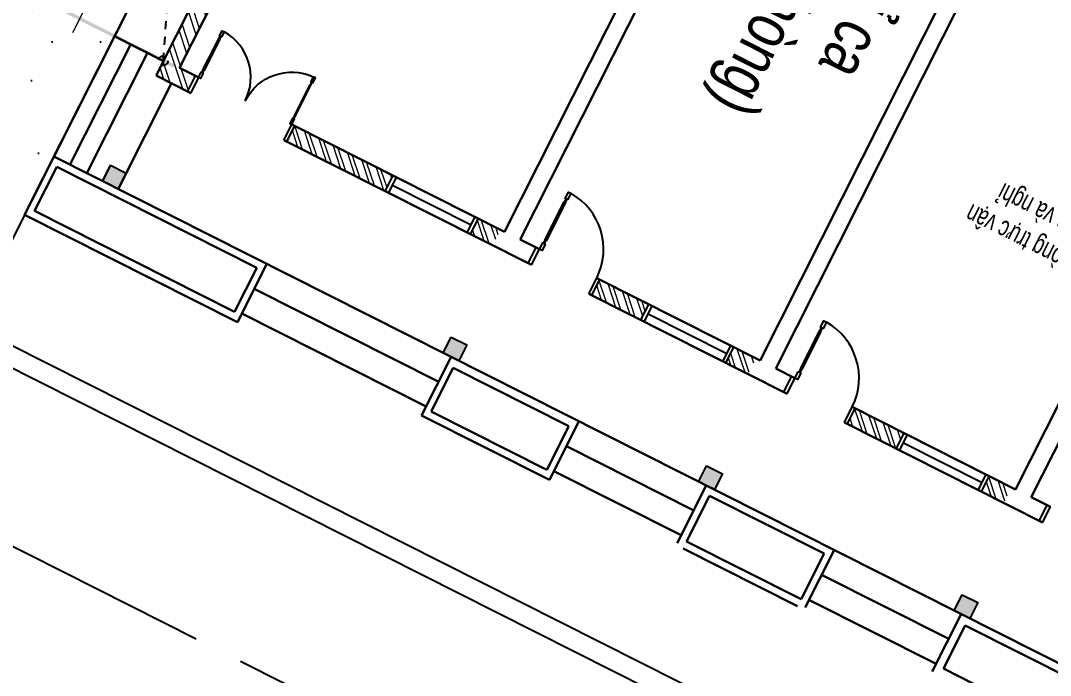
# Model space of a CAD drawing. Header units: metres. Extents: x 0 to 547597, y 0 to 1844684.
# Drawn here: x 543405.85 to 543418.8, y 1844559.36 to 1844567.6 of the extents above; entities that cross this region are included whole.
import ezdxf

# ---------------------------------------------------------------- set-up
doc = ezdxf.new("R2010")
doc.units = ezdxf.units.M
doc.linetypes.add('CENTER2', pattern=[1.125, 0.75, -0.125, 0.125, -0.125])
doc.linetypes.add('HIDDEN', pattern=[0.375, 0.25, -0.125])
for name, color, linetype in [('1', 7, 'Continuous'), ('5_Thep', 4, 'Continuous'), ('6_Tim', 6, 'CENTER2'), ('Co ban', 2, 'Continuous'), ('DUONGOTO', 3, 'Continuous'), ('PDF_2', 4, 'Continuous'), ('PDF_4', 5, 'Continuous'), ('PDF_6', 3, 'Continuous')]:
    doc.layers.add(name, color=color, linetype=linetype)
for name, color, linetype, lineweight in [('Dut', 2, 'HIDDEN', 25), ('HATCH', 8, 'Continuous', 5), ('Text2', 7, 'Continuous', 20), ('tuong', 7, 'Continuous', 30)]:
    doc.layers.add(name, color=color, linetype=linetype, lineweight=lineweight)
doc.styles.add('cuong DAC', font='hoatbif.shx', dxfattribs={"width": 0.7})
doc.styles.add('VNA', font='hoatbif.shx', dxfattribs={"width": 0.8})

# ---------------------------------------------------------------- blocks, each defined once
blk = doc.blocks.new('A$C466f05b6')
at = {"layer": 'PDF_2'}
for points in [[(226.4502905963454, 5442.603213086491), (184.887530829059, 5442.603213086491), (184.887530829059, 442.6032130864915), (226.4502905963454, 442.6032130864915)], [(4224.787780205719, 5442.603213086491), (4187.381296415115, 5442.603213086491), (4187.381296415115, 442.6032130864915), (4224.787780205719, 442.6032130864915)], [(8227.281545791775, 5442.603213086491), (8185.718786024489, 5442.603213086491), (8185.718786024489, 442.6032130864915), (8227.281545791775, 442.6032130864915)]]:
    blk.add_hatch(color=256, dxfattribs=at).paths.add_polyline_path(points)
at = {"layer": 'PDF_4'}
h = blk.add_hatch(color=256, dxfattribs=at)
h.paths.add_polyline_path([(1078.48686582502, 4964.631475763163), (1066.018037894741, 4985.412855646806), (1045.236658011097, 5002.037959553534), (1011.986450197408, 5014.506787483813), (933.0172066397499, 5039.444443344139), (866.5167910119053, 5060.225823227782), (837.4228591748979, 5068.538375181146), (812.4852033145726, 5072.694651157944), (808.3289273378905, 5068.538375181146), (787.5475474542473, 5060.225823227782), (775.0787195239682, 5039.444443344139), (770.9224435472861, 5014.506787483813), (783.3912714775652, 4989.569131623488), (804.1726513612084, 4977.100303693209), (916.3921027327888, 4939.693819902721), (982.8925183604006, 4914.756164042396), (1016.14272617409, 4906.443612088915), (1045.236658011097, 4906.443612088915), (1061.861761918059, 4914.756164042396), (1078.48686582502, 4939.693819902721)])
h.paths.add_polyline_path([(887.2981708955485, 5002.037959553534), (902.8842058081646, 4995.803545588627), (849.891687105177, 5014.506787483813)], flags=0)
h = blk.add_hatch(color=256, dxfattribs=at)
h.paths.add_polyline_path([(5002.011387853185, 4972.944027716527), (4964.604904062813, 4985.412855646806), (4923.042144295527, 4997.881683576852), (4894.779467653716, 5007.856745921075), (4931.354696248891, 4997.881683576852)])
h.paths.add_polyline_path([(5076.824355434394, 4948.006371856201), (5080.980631411076, 4972.944027716527), (5068.511803480797, 4997.881683576852), (5047.730423597153, 5010.350511507131), (4935.510972225806, 5047.756995297619), (4869.010556598194, 5068.538375181146), (4835.760348784272, 5081.007203111425), (4806.666416947264, 5081.007203111425), (4790.041313040303, 5068.538375181146), (4773.416209133342, 5047.756995297619), (4773.416209133342, 5022.819339437177), (4785.885037063621, 4997.881683576852), (4806.666416947264, 4985.412855646806), (4839.916624760954, 4972.944027716527), (4918.885868318845, 4948.006371856201), (4985.386283946456, 4927.224991972558), (5014.480215783464, 4914.756164042396), (5043.574147620471, 4914.756164042396), (5064.355527504114, 4927.224991972558)], flags=0)
for points in [[(1024.455278127687, 3933.875033535296), (1061.861761918059, 3946.343861465575), (1082.643141801702, 3958.812689395621), (1095.111969731981, 3983.750345255947), (1090.955693755299, 4008.688001116388), (1078.48686582502, 4029.469381000032), (1057.705485941377, 4037.781932953512), (1053.549209964694, 4041.938208930194), (1028.611554104369, 4037.781932953512), (999.5176222671289, 4029.469381000032), (933.0172066397499, 4008.688001116388), (854.047963081859, 3983.750345255947), (820.7977552681696, 3971.2815173259), (795.8600994076114, 3954.656413418939), (787.5475474542473, 3933.875033535296), (787.5475474542473, 3908.937377674971), (800.0163753845263, 3883.999721814645), (820.7977552681696, 3875.687169861281), (849.891687105177, 3875.687169861281), (883.1418949188665, 3883.999721814645), (945.4860345697962, 3908.937377674971)], [(4780.394043430919, 1044.815682908404), (4879.105597878108, 1104.56215007382), (4862.480493971379, 1121.187253980665), (4862.480493971379, 1125.343529957463), (4837.542838110821, 1129.499805934262), (4816.761458227178, 1125.343529957463), (4812.605182250496, 1121.187253980665), (4783.511250413489, 1104.56215007382), (4625.57276329794, 1008.967802609201), (4604.791383414296, 988.1864227255573), (4600.635107437614, 963.2487668651156), (4608.947659390979, 938.3111110047903), (4625.57276329794, 921.6860070979455), (4650.510419158265, 913.373455144465), (4671.291799041908, 921.6860070979455), (4675.44807501859, 921.6860070979455), (4704.542006855831, 938.3111110047903), (4741.948490646202, 963.2487668651156), (4862.480493971379, 1038.061734446208), (4883.261873855023, 1054.686838353169), (4887.418149831705, 1079.624494213494), (4879.105597878108, 1104.56215007382), (4841.699114087736, 1079.624494213494), (4800.13635432045, 1054.686838353169)]]:
    blk.add_hatch(color=256, dxfattribs=at).paths.add_polyline_path(points)
h = blk.add_hatch(color=256, dxfattribs=at)
h.paths.add_polyline_path([(4864.854280621279, 3925.562481581932), (4927.660228714114, 3944.034819256281), (4902.260764411883, 3933.875033535296)])
h.paths.add_polyline_path([(4960.128914549248, 3955.295840492239), (4981.230007969541, 3962.96896537242), (5014.480215783464, 3971.2815173259)], flags=0)
h.paths.add_polyline_path([(4947.979800155852, 3896.468549744808), (5026.949043713743, 3925.562481581932), (5060.199251527432, 3933.875033535296), (5080.980631411076, 3950.500137442257), (5093.449459341122, 3971.2815173259), (5093.449459341122, 4000.375449162908), (5076.824355434394, 4021.156829046551), (5056.04297555075, 4029.469381000032), (5056.04297555075, 4033.625656976714), (5031.105319690425, 4029.469381000032), (4997.855111876503, 4021.156829046551), (4931.354696248891, 4000.375449162908), (4856.541728667915, 3971.2815173259), (4819.13524487731, 3962.96896537242), (4798.353864993667, 3946.343861465575), (4785.885037063621, 3925.562481581932), (4785.885037063621, 3896.468549744808), (4802.510140970582, 3875.687169861281), (4823.291520854225, 3867.374617907684), (4823.291520854225, 3863.218341931002), (4852.385452691233, 3867.374617907684), (4881.47938452824, 3875.687169861281)], flags=0)
h = blk.add_hatch(color=256, dxfattribs=at)
h.paths.add_polyline_path([(970.4236904301215, 3077.68218232994), (974.5799664068036, 3102.619838190381), (970.4236904301215, 3127.557494050707), (953.7985865231603, 3148.33887393435), (833.2665831982158, 3218.99556553876), (791.7038234309293, 3243.933221399086), (762.6098915939219, 3260.55832530593), (758.4536156172398, 3264.714601282612), (737.6722357335966, 3268.870877259411), (712.7345798732713, 3264.714601282612), (712.7345798732713, 3260.55832530593), (696.1094759663101, 3243.933221399086), (687.796924012946, 3218.99556553876), (696.1094759663101, 3194.057909678319), (712.7345798732713, 3177.432805771474), (833.2665831982158, 3102.619838190381), (874.8293429655023, 3077.68218232994), (899.7669988258276, 3061.057078423211), (903.9232748025097, 3061.057078423211), (924.7046546861529, 3052.744526469614), (949.6423105464783, 3061.057078423211)])
h.paths.add_polyline_path([(878.1106134734582, 3134.120035066502), (808.3289273378905, 3177.432805771474), (779.2349955008831, 3194.057909678319), (737.6722357335966, 3218.99556553876), (858.2042390585411, 3148.33887393435)], flags=0)
h = blk.add_hatch(color=256, dxfattribs=at)
h.paths.add_polyline_path([(4968.761180039495, 3085.994734283537), (4977.073731992859, 3110.932390143862), (4968.761180039495, 3135.870046004187), (4952.136076132534, 3156.651425887831), (4831.60407280759, 3231.464393468807), (4790.041313040303, 3256.402049329132), (4765.103657179978, 3273.027153236093), (4760.947381203296, 3273.027153236093), (4740.166001319652, 3277.183429212775), (4715.228345459327, 3273.027153236093), (4694.446965575684, 3256.402049329132), (4690.290689599002, 3231.464393468807), (4694.446965575684, 3206.526737608481), (4711.072069482645, 3185.745357724838), (4831.60407280759, 3110.932390143862), (4873.166832574876, 3085.994734283537), (4902.260764411883, 3069.369630376576), (4906.417040388566, 3069.369630376576), (4927.198420272209, 3065.213354399893), (4952.136076132534, 3069.369630376576)])
h.paths.add_polyline_path([(4876.448103082599, 3142.432587020099), (4806.666416947264, 3185.745357724838), (4786.760042532347, 3199.964196592569), (4856.541728667915, 3156.651425887831)], flags=0)
h = blk.add_hatch(color=256, dxfattribs=at)
h.paths.add_polyline_path([(780.8221315494739, 1051.915072773583), (711.0404454139061, 1008.602302068728), (730.946819829056, 1022.821140936576), (796.9854270145297, 1063.460283820052)])
h.paths.add_polyline_path([(893.0415829210542, 1072.696452657226), (901.3541348746512, 1097.634108517552), (893.0415829210542, 1122.571764377877), (876.4164790143259, 1139.196868284838), (872.2602030376438, 1139.196868284838), (847.3225471773185, 1143.35314426152), (826.5411672936752, 1139.196868284838), (822.3848913169932, 1139.196868284838), (797.447235456435, 1122.571764377877), (635.352472364204, 1022.821140936576), (618.7273684572428, 1002.039761052933), (610.4148165038787, 977.1021051926073), (618.7273684572428, 952.1644493321655), (635.352472364204, 935.5393454253208), (639.5087483408861, 935.5393454253208), (664.4464042012114, 931.3830694485223), (685.2277840848546, 935.5393454253208), (689.3840600615367, 935.5393454253208), (714.3217159220949, 952.1644493321655), (755.8844756893814, 977.1021051926073), (876.4164790143259, 1051.915072773583)], flags=0)
at = {"layer": 'Dut', "color": 7, "lineweight": 25}
for points in [[(205.6689107127022, 5292.977277924307), (4208.162676298758, 3642.935715164524), (205.6689107127022, 592.2291482485598)], [(8206.500165908132, 5292.977277924307), (4208.162676298758, 3642.935715164524), (8206.500165908132, 592.2291482485598)]]:
    blk.add_lwpolyline(points, dxfattribs=at)
blk.add_lwpolyline([(4208.162676298758, 5292.977277924307), (205.6689107127022, 3642.935715164524), (4208.162676298758, 592.2291482485598), (8206.500165908132, 3642.935715164524)], close=True, dxfattribs=at)
at = {"layer": 'Dut', "ltscale": 5}
blk.add_lwpolyline([(205.6689107127022, 3642.935715164524), (8406.001412790967, 3642.935715164524)], dxfattribs=at)
at = {"layer": 'Dut', "color": 4, "ltscale": 6}
for centre in [(205.6689107127022, 5292.977277924307), (4208.162676298758, 5292.977277924307), (8206.500165908132, 5292.977277924307), (205.6689107127022, 3642.935715164524), (4208.162676298758, 3642.935715164524), (8206.500165908132, 3642.935715164524), (4208.162676298758, 592.2291482485598), (8206.500165908132, 592.2291482485598)]:
    blk.add_circle(centre, 60, dxfattribs=at)
at = {"layer": 'PDF_4', "lineweight": 18}
for points in [[(6.167663829866797, 5292.977277924307), (8406.001412790967, 5292.977277924307)], [(6.167663829866797, 4116.75117651117), (8406.001412790967, 4116.75117651117)], [(6.167663829866797, 2944.681351074832), (8406.001412790967, 2944.681351074832)], [(0.002949831308797002, 1632.646869766875), (8399.83669879241, 1632.646869766875)], [(6.167663829866797, 592.2291482485598), (8406.001412790967, 592.2291482485598)]]:
    blk.add_lwpolyline(points, dxfattribs=at)
at = {"layer": 'PDF_6', "lineweight": 25}
for points in [[(1045.236658011097, 5002.037959553534), (837.4228591748979, 5068.538375181146)], [(5047.730423597153, 5010.350511507131), (4835.760348784272, 5081.007203111425)], [(1016.14272617409, 4906.443612088915), (804.1726513612084, 4977.100303693209)], [(5014.480215783464, 4914.756164042396), (4806.666416947264, 4985.412855646806)], [(1028.611554104369, 4037.781932953512), (820.7977552681696, 3971.2815173259)], [(5031.105319690425, 4029.469381000032), (4819.13524487731, 3962.96896537242)], [(1061.861761918059, 3946.343861465575), (849.891687105177, 3875.687169861281)], [(5060.199251527432, 3933.875033535296), (4852.385452691233, 3867.374617907684)], [(953.7985865231603, 3148.33887393435), (762.6098915939219, 3260.55832530593)], [(4952.136076132534, 3156.651425887831), (4765.103657179978, 3273.027153236093)], [(4902.260764411883, 3069.369630376576), (4711.072069482645, 3185.745357724838)], [(822.3848913169932, 1139.196868284838), (635.352472364204, 1022.821140936576)], [(4812.605182250496, 1121.187253980665), (4625.57276329794, 1008.967802609201)], [(4862.480493971379, 1038.061734446208), (4675.44807501859, 921.6860070979455)]]:
    blk.add_lwpolyline(points, dxfattribs=at)
blk.add_lwpolyline([(899.7669988258276, 3061.057078423211), (712.7345798732713, 3177.432805771474, -0.9999521207532402), (766.8007893494796, 3265.429480750579)], format="xyb", dxfattribs=at)
for centre, radius, start, end in [((1030.689684308134, 4954.240801277803), 51.95346666285075, 251.7352340055232, 71.73520701936658), ((5033.183449893491, 4966.70962920459), 51.95346665940774, 251.7352340055232, 71.73520701936658), ((1047.314780545654, 3994.141042980365), 51.95346665853003, 288.2647929806334, 108.2647659944767), ((5045.652270154329, 3985.828491030261), 51.95346666200957, 288.2647929806334, 108.2647659818087), ((835.3447366398759, 3923.484335807618), 51.95346666162603, 108.2647929806334, 288.2647659944768), ((4837.838502227329, 3915.171783855418), 51.95346666093652, 108.2647929806334, 288.2647659944768), ((4742.244137757691, 3229.386250787997), 51.95344511089968, 58.62303199292624, 238.6175452955303), ((926.7827968753409, 3108.85423481511), 51.95343518552383, 238.6175455620802, 58.61757338963991), ((4929.27656246, 3117.166786770336), 51.95343518637728, 238.6175455620802, 58.61757338963991), ((853.5569784818217, 1095.555966330227), 51.95343518742994, 301.3824266103601, 121.3824544379198), ((4839.620993434684, 1081.702628001105), 51.95343518813657, 301.3824266252222, 121.3824544379198), ((4652.588539802935, 969.4831850309856), 51.95343518377076, 121.3824266103601, 301.3824544379198)]:
    blk.add_arc(centre, radius, start, end, dxfattribs=at)
at = {"color": 3, "linetype": 'Continuous', "insert": (1983.443666427629, 2070.572173268301), "char_height": 600, "width": 4376.34181919141, "attachment_point": 7, "style": 'VNA'}
blk.add_mtext('{\\W0.395916; }nhµ {\\fArial|b0|i0|c0|p34;®}Ó xe', dxfattribs=at)
blk = doc.blocks.new('cua')
blk.add_lwpolyline([(-16696.19807448714, 8505.647811495059), (-16773.97585226492, 8505.647811495059), (-16773.97585226492, 8517.314478161727), (-16812.8647411538, 8517.314478161727), (-16812.8647411538, 8513.425589272836), (-17279.53140782048, 8513.425589272792), (-17279.53140782048, 8517.31447816168), (-17318.42029670936, 8517.31447816168), (-17318.42029670936, 8505.647811495015), (-17396.19807448714, 8505.647811495015), (-17396.19807448714, 8536.758922606125), (-17318.42029670936, 8536.758922606125), (-17318.42029670936, 8525.092255939457), (-17279.53140782048, 8525.092255939457), (-17279.53140782048, 8528.981144828347), (-16812.8647411538, 8528.98114482839), (-16812.8647411538, 8525.092255939504), (-16773.97585226492, 8525.092255939504), (-16773.97585226492, 8536.758922606168), (-16696.19807448714, 8536.758922606168)], close=True)
blk.add_arc((-16695.66907456864, 8504.370692717283), 701.2773183000905, 90.04322037061468, 177.3528742839625)
blk = doc.blocks.new('mb moiTQK')
h = blk.add_hatch()
h.set_pattern_fill('AR-CONC', color=8, scale=0.3)
h.set_pattern_definition([(49.99999999999999, (-1985.820568154021, 665.1748889882583), (2.15178054780226, -0.1882564049477853), [0.225, -2.475]), (355, (-1985.820568154021, 665.1748889882583), (-0.416254000839, 2.256576401100036), [0.18, -1.98]), (100.45144446, (-1985.641253111106, 665.15920095623), (1.735526540181336, 2.068319972905889), [0.1912205759999999, -2.103426335999998]), (46.18420000000001, (-1985.820568154021, 665.774888988235), (3.201723992014717, -0.4965578423792296), [0.3375, -3.7125]), (96.63563549, (-1985.553757918919, 665.7335090672132), (2.803985837022685, 2.922355802323652), [0.286831026, -3.15514128]), (351.1841639899999, (-1985.820568154021, 665.774888988235), (2.803985835164319, 2.92235580080997), [0.27, -2.970000003]), (21, (-1985.520568153974, 665.6248889882118), (1.790721156355385, -1.207856671996017), [0.225, -2.475]), (326.0000000000001, (-1985.520568153974, 665.6248889882118), (0.7299459957647452, 2.175450135140559), [0.18, -1.98]), (71.45144474, (-1985.371341392085, 665.5242342662532), (2.520667130189913, 0.9675934584190614), [0.19122057, -2.103426336]), (37.50000000000001, (-1985.820568154021, 665.1748889882583), (0.036479565951872, 0.9986815614939345), [0, -1.956, 0, -2.01, 0, -1.9875]), (7.499999999999999, (-1985.820568154021, 665.1748889882583), (0.7892086123264459, 1.183235135647081), [0, -1.146, 0, -1.911, 0, -0.7575000000000001]), (327.5, (-1986.489568154015, 665.1748889882583), (1.601467308517227, -0.06766461520313927), [0, -0.75, 0, -2.34, 0, -3.105]), (317.5, (-1986.789568154062, 665.1748889882583), (1.749558508027159, 0.3003149469969532), [0, -0.975, 0, -1.554, 0, -2.205])])
h.paths.add_polyline_path([(-57.95026379163767, -119.3294816428096), (-72.50002349346335, -119.3294816428096), (-72.50002345978825, -126.0000000734464), (-57.95026375796258, -125.9999999999941)])
at = {"layer": 'HATCH'}
for points in [[(-60.53369951473007, -106.4218936114339), (-60.53369951473007, -106.6436668458627), (-60.31026379174011, -106.6436668458627), (-60.31026379174011, -106.4218936114339)], [(-60.53369951473007, -110.0218936114106), (-60.53369951473007, -110.2436668458394), (-60.31026379174011, -110.2436668458394), (-60.31026379174011, -110.0218936114106)], [(-60.53369951473007, -113.6218936115037), (-60.53369951473007, -113.8436668458161), (-60.31026379174011, -113.8436668458161), (-60.31026379174011, -113.6218936115037)], [(-60.31026379174011, -118.4218936114339), (-60.53369951473007, -118.4218936114339), (-60.53369951473007, -118.6436668458627), (-60.31026379174011, -118.6436668458627)]]:
    blk.add_hatch(color=256, dxfattribs=at).paths.add_polyline_path(points)
h = blk.add_hatch(dxfattribs=at)
h.set_pattern_fill('ANSI32', color=256, scale=0.015, style=0)
h.set_pattern_definition([(45, (-4219.3764907363, 1350.831311838818), (-0.101027881362028, 0.101027881362028), []), (45, (-4219.3091387862, 1350.831311838818), (-0.101027881362028, 0.101027881362028), [])])
h.paths.add_polyline_path([(-62.02026379170286, -108.2097557745873), (-62.02026379170286, -108.8997557746479), (-61.8002637917308, -108.8997557746479), (-61.8002637917308, -108.2097557745873)])
h.paths.add_polyline_path([(-62.02026379170286, -106.695048431633), (-62.02026379170286, -107.0097557746339), (-61.8002637917308, -107.0097557746339), (-61.8002637917308, -106.695048431633)])
h = blk.add_hatch(dxfattribs=at)
h.set_pattern_fill('ANSI32', color=256, scale=0.015, style=0)
h.set_pattern_definition([(45, (-4222.976490736393, 1350.831311838818), (-0.101027881362028, 0.101027881362028), []), (45, (-4222.909138786294, 1350.831311838818), (-0.101027881362028, 0.101027881362028), [])])
h.paths.add_polyline_path([(-62.02026379170286, -111.8097557746805), (-62.02026379170286, -112.4997557746246), (-61.8002637917308, -112.4997557746246), (-61.8002637917308, -111.8097557746805)])
h.paths.add_polyline_path([(-62.02026379170286, -110.2950484316097), (-62.02026379170286, -110.6097557746106), (-61.8002637917308, -110.6097557746106), (-61.8002637917308, -110.2950484316097)])
h = blk.add_hatch(dxfattribs=at)
h.set_pattern_fill('ANSI32', color=256, scale=0.015, style=0)
h.set_pattern_definition([(45, (-4226.576490736254, 1350.831311838818), (-0.101027881362028, 0.101027881362028), []), (45, (-4226.509138786387, 1350.831311838818), (-0.101027881362028, 0.101027881362028), [])])
h.paths.add_polyline_path([(-62.02026379170286, -115.4097557746572), (-62.02026379170286, -116.795994220185), (-61.8002637917308, -116.795994220185), (-61.8002637917308, -115.4097557746572)])
h.paths.add_polyline_path([(-62.02026379170286, -113.8950484315864), (-62.02026379170286, -114.2097557745873), (-61.8002637917308, -114.2097557745873), (-61.8002637917308, -113.8950484315864)])
h = blk.add_hatch(dxfattribs=at)
h.set_pattern_fill('ANSI32', color=256, scale=0.5, style=0)
h.set_pattern_definition([(45, (-4218.116578751164, 1318.171096522245), (-0.1325825214724777, 0.1325825214724777), []), (45, (-4218.028190403864, 1318.171096522245), (-0.1325825214724777, 0.1325825214724777), [])])
h.paths.add_polyline_path([(-61.8002637917308, -118.6394816427491), (-61.8002637917308, -118.199481642805), (-62.02026379170286, -118.199481642805), (-62.02026379170286, -118.419481642777), (-63.41026379160041, -118.419481642777), (-63.41026379160041, -118.6394816427491)])
blk.add_lwpolyline([(-57.95026379163767, -119.3294816428096), (-72.50002349346335, -119.3294816428096), (-72.50002345978825, -126.0000000734464), (-57.95026375796258, -125.9999999999941)], close=True)
at = {"layer": '1'}
for p, q in [((-61.8002637917308, -106.1495687679853), (-62.02026379170286, -106.1495687679853)), ((-62.02026379170286, -106.2004816427361), (-61.8002637917308, -106.2004816427361)), ((-61.79901379175874, -107.0097557746339), (-62.02026379170286, -107.0097557746339)), ((-61.79901379175874, -107.0541923986747), (-62.02026379170286, -107.0541923986747)), ((-61.90995129166561, -108.1619694615947), (-61.9096387917308, -107.0541923986747)), ((-61.79963879162835, -108.1619694615947), (-62.02026379170286, -108.1619694615947)), ((-61.79963879162835, -108.2097557745873), (-62.02026379170286, -108.2097557745873)), ((-61.79963879162835, -108.8997557746479), (-62.02026379170286, -108.8997557746479)), ((-61.79963879162835, -108.9415687680011), (-62.02026379170286, -108.9415687680011)), ((-61.8002637917308, -109.7485687680309), (-62.02026379170286, -109.7485687680309)), ((-62.02026379170286, -109.7994816427817), (-61.8002637917308, -109.7994816427817)), ((-61.79901379175874, -110.6097557746106), (-62.02026379170286, -110.6097557746106)), ((-61.79901379175874, -110.6541923986514), (-62.02026379170286, -110.6541923986514)), ((-61.90995129166561, -111.7619694615714), (-61.9096387917308, -110.6541923986514)), ((-61.79963879162835, -111.7619694615714), (-62.02026379170286, -111.7619694615714)), ((-61.79963879162835, -111.8097557746805), (-62.02026379170286, -111.8097557746805)), ((-61.79963879162835, -112.4997557746246), (-62.02026379170286, -112.4997557746246)), ((-61.79963879162835, -112.5415687679778), (-62.02026379170286, -112.5415687679778)), ((-61.8002637917308, -113.3485687680076), (-62.02026379170286, -113.3485687680076)), ((-62.02026379170286, -113.3994816427584), (-61.8002637917308, -113.3994816427584)), ((-61.79901379175874, -114.2097557745873), (-62.02026379170286, -114.2097557745873)), ((-61.79901379175874, -114.2541923986282), (-62.02026379170286, -114.2541923986282)), ((-61.90995129166561, -115.3619694616645), (-61.9096387917308, -114.2541923986282)), ((-61.79963879162835, -115.3619694616645), (-62.02026379170286, -115.3619694616645)), ((-61.79963879162835, -115.4097557746572), (-62.02026379170286, -115.4097557746572)), ((-61.79963879162835, -116.795994220185), (-62.02026379170286, -116.795994220185)), ((-61.79963879162835, -116.8378072135383), (-62.02026379170286, -116.8378072135383)), ((-61.8002637917308, -118.1485687679378), (-62.02026379170286, -118.1485687679378)), ((-62.02026379170286, -118.199481642805), (-61.8002637917308, -118.199481642805))]:
    blk.add_line(p, q, dxfattribs=at)
at = {"layer": '6_Tim', "ltscale": 5}
blk.add_line((-55.70026379163765, -118.7500000001047), (-55.70026379163765, -98.99978578439908), dxfattribs=at)
at = {"layer": 'Co ban'}
for q in [(-60.53369951473007, -118.4218936114339), (-60.31026379174011, -118.6436668458627)]:
    blk.add_line((-60.53369951473007, -118.6436668458627), q, dxfattribs=at)
for points in [[(-60.53369951473007, -106.6436668458627), (-60.53369951473007, -106.4218936114339), (-60.31026379174011, -106.4218936114339), (-60.31026379174011, -106.6436668458627)], [(-60.53369951473007, -110.2436668458394), (-60.53369951473007, -110.0218936114106), (-60.31026379174011, -110.0218936114106), (-60.31026379174011, -110.2436668458394)], [(-60.53369951473007, -113.8436668458161), (-60.53369951473007, -113.6218936115037), (-60.31026379174011, -113.6218936115037), (-60.31026379174011, -113.8436668458161)], [(-60.53369951473007, -118.6436668458627), (-60.53369951473007, -118.4218936114339), (-60.31026379174011, -118.4218936114339), (-60.31026379174011, -118.6436668458627)]]:
    blk.add_lwpolyline(points, close=True, dxfattribs=at)
at = {"layer": 'DUONGOTO'}
for points in [[(-1.250182870462696, -0.725389712897534), (-1.249935523061241, -126.0000000001047), (-57.95026379163765, -126.0000000001047), (-57.95026379163765, -100.9997857845155, 0.4142135623725773), (-61.70026379140482, -97.24978578439908), (-65.34469485522413, -97.24978578439908)], [(-1.500182870695527, -0.725390208302936), (-1.499936018757682, -125.7500000002211), (-57.70026379163765, -125.7500000001629), (-57.70026379163765, -100.9997857845155, 0.4142135623725779), (-61.70026379163765, -96.99978578445729), (-65.34469485522413, -96.99978578444636)]]:
    blk.add_lwpolyline(points, format="xyb", dxfattribs=at)
at = {"layer": 'HATCH'}
for p, q in [((-60.53369951473007, -106.6436668458627), (-60.53369951473007, -106.4218936114339)), ((-60.53369951473007, -106.6436668458627), (-60.31026379174011, -106.6436668458627)), ((-60.53369951473007, -110.2436668458394), (-60.53369951473007, -110.0218936114106)), ((-60.53369951473007, -110.2436668458394), (-60.31026379174011, -110.2436668458394)), ((-60.53369951473007, -113.8436668458161), (-60.53369951473007, -113.6218936115037)), ((-60.53369951473007, -113.8436668458161), (-60.31026379174011, -113.8436668458161))]:
    blk.add_line(p, q, dxfattribs=at)
at = {"layer": 'tuong'}
for p, q in [((-60.31026379174011, -102.9368685425724), (-60.31026379174011, -119.3294816428096)), ((-62.02026379170286, -106.419481642777), (-62.02026379170286, -106.1495687679853)), ((-61.8002637917308, -108.9415687680011), (-61.8002637917308, -106.1495687679853)), ((-69.8002637917308, -106.419481642777), (-62.02026379170286, -106.419481642777)), ((-60.31026379174011, -106.5430929692229), (-59.50026379168423, -106.5430929692229)), ((-59.96026379164698, -106.5430929692229), (-59.96026379164698, -108.3358264849521)), ((-59.61026379178668, -106.5430929692229), (-59.61026379178668, -108.3358264849521)), ((-67.8002637917308, -106.6394816427491), (-62.02026379170286, -106.6394816427491)), ((-62.02026379170286, -108.9415687680011), (-62.02026379170286, -106.6394816427491)), ((-60.31026379174011, -108.3358264849521), (-59.50026379168423, -108.3358264849521)), ((-62.02026379170286, -110.0194816427538), (-62.02026379170286, -109.7485687680309)), ((-61.8002637917308, -112.5415687679778), (-61.8002637917308, -109.7485687680309)), ((-69.8002637917308, -110.0194816427538), (-62.02026379170286, -110.0194816427538)), ((-67.8002637917308, -110.2394816428422), (-62.02026379170286, -110.2394816428422)), ((-62.02026379170286, -112.5415687679778), (-62.02026379170286, -110.2394816428422)), ((-60.31026379174011, -110.1358193566556), (-59.50026379168423, -110.1358193566556)), ((-59.96026379164698, -110.1358193566556), (-59.96026379164698, -111.9299400509335)), ((-59.61026379178668, -110.1358193566556), (-59.61026379178668, -111.9299400509335)), ((-60.31026379174011, -111.9299400509335), (-59.4849740929568, -111.9299400509335)), ((-62.02026379170286, -113.6194816428469), (-62.02026379170286, -113.3485687680076)), ((-61.8002637917308, -116.8378072135383), (-61.8002637917308, -113.3485687680076)), ((-69.8002637917308, -113.6194816428469), (-62.02026379170286, -113.6194816428469)), ((-60.31026379174011, -113.7303607432404), (-59.4849740929568, -113.7303607432404)), ((-59.96026379164698, -113.7303607432404), (-59.96026379164698, -116.3293346369173)), ((-59.61026379178668, -113.7303607432404), (-59.61026379178668, -116.3293346369173)), ((-67.8002637917308, -113.839481642819), (-62.02026379170286, -113.839481642819)), ((-62.02026379170286, -116.8378072135383), (-62.02026379170286, -113.839481642819)), ((-60.31026379174011, -116.3293346369173), (-59.49066509903798, -116.3293346369173)), ((-62.02026379170286, -118.419481642777), (-62.02026379170286, -118.1485687679378)), ((-61.8002637917308, -118.6394816427491), (-61.8002637917308, -118.1485687679378)), ((-69.8002637917308, -118.419481642777), (-62.02026379170286, -118.419481642777)), ((-61.80043442795443, -118.4218936114339), (-60.31026379174011, -118.4218936114339)), ((-70.02026379170286, -118.6394816427491), (-61.8002637917308, -118.6394816427491)), ((-62.00719758930074, -118.6436668458627), (-62.00719758930074, -119.3294816428096)), ((-62.00719758930074, -118.8654400802915), (-60.31026379174011, -118.8654400802915)), ((-62.00719758930074, -119.101998177357), (-60.31026379174011, -119.101998177357)), ((-59.49066509903798, -119.3294816428096), (-70.70756685912067, -119.3294816428096))]:
    blk.add_line(p, q, dxfattribs=at)
at = {"layer": 'tuong', "color": 4}
for p, q in [((-60.20571128503809, -104.8395588106941), (-60.20571128503809, -106.4357204789994)), ((-59.59746693602222, -106.4357204789994), (-59.59746693602222, -104.8395588106941)), ((-60.20571128503809, -106.4357204789994), (-59.59746693602222, -106.4357204789994)), ((-59.57125077784451, -108.428134389338), (-60.21413799786399, -108.428134389338)), ((-60.21413799786399, -110.0408330983482), (-60.21413799786399, -108.428134389338)), ((-59.57125077784451, -110.0408330983482), (-59.57125077784451, -108.428134389338)), ((-59.47125077775138, -110.0408330983482), (-59.47125077775138, -108.428134389338)), ((-60.21413799786399, -110.0408330983482), (-59.57125077784451, -110.0408330983482)), ((-59.4849740929568, -111.9299400509335), (-59.4849740929568, -113.7303607432404)), ((-60.19863916925544, -113.6454158808337), (-60.19863916925544, -112.0168362315744)), ((-60.19863916925544, -112.0168362315744), (-59.58497409304994, -112.0168362315744)), ((-59.58497409304994, -112.0168362315744), (-59.58497409304994, -113.6454158808337)), ((-59.58497409304994, -113.6454158808337), (-60.19863916925544, -113.6454158808337)), ((-59.49066509903798, -119.3294816428096), (-59.49066509903798, -116.3293346369173)), ((-59.59066509913112, -116.4189756208797), (-60.21095458363573, -116.4189756208797)), ((-60.21095458363573, -116.4189756208797), (-60.21095458363573, -119.2372776903212)), ((-59.59066509913112, -119.2372776903212), (-59.59066509913112, -116.4189756208797)), ((-60.21095458363573, -119.2372776903212), (-59.59066509913112, -119.2372776903212))]:
    blk.add_line(p, q, dxfattribs=at)
for name, p, xscale, yscale, zscale in [('cua', (-42.77193258298951, -119.554365602089), 0.001152857142857102, 0.001152857142857102, 0.001152857142857102), ('cua', (-42.77193258298951, -123.1543656020658), 0.001152857142857102, 0.001152857142857102, 0.001152857142857102), ('cua', (-46.33766859016771, -126.1420969772152), 0.0009392913962574053, 0.0009392913962574053, 0.0009392913962574053), ('A$C466f05b6', (-70.21369775539654, -123.9366441237507), 0.001, 0.001, 0.001)]:
    blk.add_blockref(name, p, dxfattribs=dict(xscale=xscale, yscale=yscale, zscale=zscale))
at = {"xscale": -0.0009392913962574053, "yscale": 0.0009392913962574053, "zscale": 0.0009392913962574053, "rotation": 180}
blk.add_blockref('cua', (-46.33766859016771, -108.8485254045808), dxfattribs=at)
at = {"color": 3, "ltscale": 1000, "insert": (-69.66725845324265, -110.6711823205696), "char_height": 0.6, "width": 8.010651381690284, "attachment_point": 1, "style": 'VNA'}
blk.add_mtext('{\\W2.978231; }nhµ nghØ ca\\P{\\W1.357178; }2 tÇng (7 phßng)', dxfattribs=at)
at = {"layer": 'Text2', "insert": (-64.735026576942, -107.1343446018872), "char_height": 0.2500000000000001, "width": 2.101630161383772, "attachment_point": 1, "rotation": 270, "style": 'cuong DAC'}
blk.add_mtext('{\\W0.13255; }Phßng trùc vËn \\P{\\W0.372024; }hµnh vµ nghØ \\P{\\W4.093077; }ca', dxfattribs=at)
blk = doc.blocks.new('ACAD-DinhViTuyenDz220kV')
blk.add_circle((543470.1879325404, 1844560.069577824), 117.5514489013003)
at = {"layer": '5_Thep', "rotation": 243.2403583287449}
blk.add_blockref('mb moiTQK', (543485.661, 1844458.313), dxfattribs=at)

msp = doc.modelspace()

# ---------------------------------------------------------------- block references
msp.add_blockref('ACAD-DinhViTuyenDz220kV', (0, 0))

doc.saveas('drawing.dxf')
